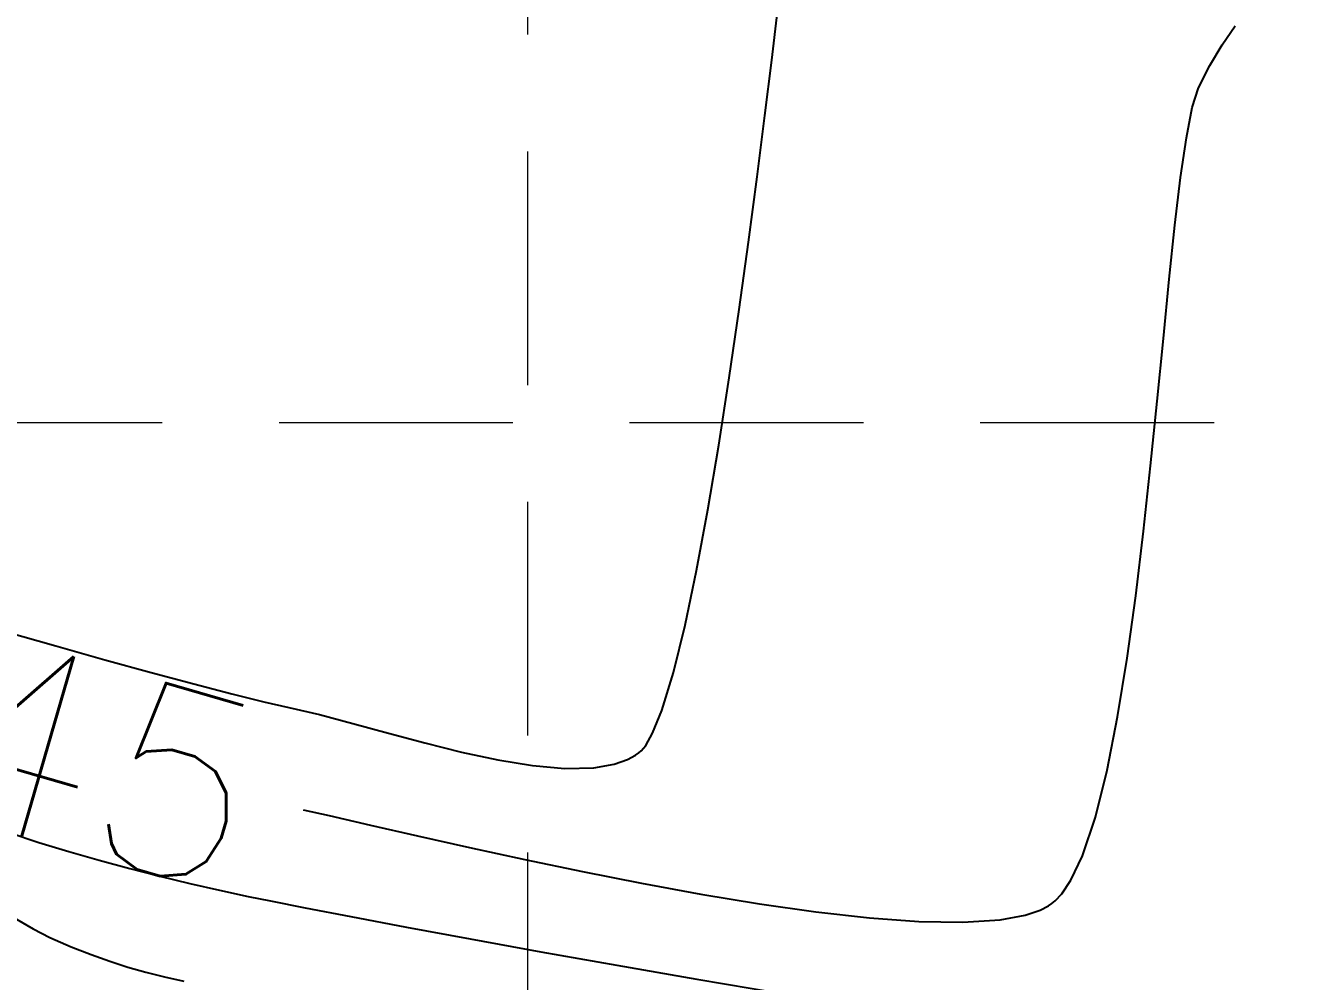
# Model space of a CAD drawing. Extents: x 2138193 to 2139991, y 332071 to 334944.
# Drawn here: x 2139428.8 to 2139483.8, y 332766.2 to 332807.1 of the extents above; entities that cross this region are included whole.
import ezdxf

# ---------------------------------------------------------------- set-up
doc = ezdxf.new("R2010")
doc.units = 0
doc.header["$LTSCALE"] = 100
doc.header["$MEASUREMENT"] = 0
doc.linetypes.add('DASHED', pattern=[0.75, 0.5, -0.25])
doc.linetypes.add('HIDDEN', pattern=[0.375, 0.25, -0.125])
doc.layers.add('CONTOURS', color=35, linetype='Continuous')
doc.layers.add('GRID', color=254, linetype='DASHED')
doc.styles.add('L100', font='simplex', dxfattribs={"height": 10})

msp = doc.modelspace()

# ---------------------------------------------------------------- linework, layer by layer
at = {"layer": 'CONTOURS', "extrusion": (0.9929464092552142, -0.1185640263620333, 0), "elevation": 2084911.081614552}
msp.add_lwpolyline([(584121.2193977865, 546), (584123.3024399475, 546)], dxfattribs=at)
at = {"layer": 'CONTOURS', "extrusion": (0.829282348019705, -0.5588298374844752, 0), "elevation": 1588250.933110301}
msp.add_lwpolyline([(1471595.623127684, 545), (1471596.613235017, 545)], dxfattribs=at)
at = {"layer": 'CONTOURS'}
for points, elevation in [([(2139479.486373421, 332805.3806752402), (2139480.005969506, 332806.2628482511)], 545), ([(2139460.444228135, 332803.235966058), (2139460.735760876, 332805.6149277663)], 546), ([(2139478.229182333, 332800.5892657203), (2139478.474803824, 332802.2898254716)], 545), ([(2139459.345869261, 332794.9361389615), (2139459.744923068, 332797.8264983682)], 546), ([(2139477.229291154, 332791.0229658428), (2139477.492638256, 332793.7047876465)], 545), ([(2139458.470755402, 332789.1345354608), (2139458.919693619, 332792.0154602298)], 546), ([(2139476.31040795, 332782.6870491695), (2139476.643557763, 332785.451915456)], 545), ([(2139475.943227041, 332780.0188636853), (2139476.31040795, 332782.6870491695)], 545), ([(2139456.534561982, 332779.4098417587), (2139457.0309579, 332781.4310178034)], 546), ([(2139456.037199789, 332777.7787861135), (2139456.534561982, 332779.4098417587)], 546), ([(2139439.00508375, 332778.1541057172), (2139440.078439545, 332777.9091252394)], 546), ([(2139442.822858051, 332777.224558563), (2139444.338382161, 332776.8119283238)], 546), ([(2139445.900508924, 332776.3942664978), (2139447.4725329, 332776.0029728456)], 546), ([(2139455.057013617, 332775.9673291713), (2139455.153427585, 332776.0496632923)], 546), ([(2139449.01774865, 332775.6694471277), (2139450.499450733, 332775.4250891047)], 546), ([(2139453.997887162, 332775.4825335383), (2139454.567953558, 332775.6840125594)], 546), ([(2139454.567953558, 332775.6840125594), (2139454.903483707, 332775.8633785716)], 546), ([(2139450.499450733, 332775.4250891047), (2139451.880933711, 332775.3012985371)], 546), ([(2139474.583680119, 332773.216203528), (2139475.085244888, 332775.2212597162)], 545), ([(2139440.697106386, 332773.5350127487), (2139441.809590643, 332773.279586865)], 545), ([(2139443.575923656, 332772.8715007731), (2139445.589538012, 332772.4106110676)], 545), ([(2139473.537240467, 332770.5193097167), (2139474.026557206, 332771.5565527349)], 545), ([(2139434.565742739, 332770.6895859944), (2139435.84836125, 332770.3816264417)], 544), ([(2139452.640552281, 332770.8849285304), (2139455.169775153, 332770.3866326314)], 545), ([(2139455.169775153, 332770.3866326314), (2139457.709520939, 332769.9224372492)], 545), ([(2139473.14300057, 332769.9317155948), (2139473.537240467, 332770.5193097167)], 545), ([(2139439.290666429, 332769.6308062735), (2139440.776955645, 332769.3365402194)], 544), ([(2139457.709520939, 332769.9224372492), (2139460.212437956, 332769.50972321)], 545), ([(2139460.212437956, 332769.50972321), (2139462.631174515, 332769.1658713397)], 545), ([(2139472.724109897, 332769.5221919274), (2139472.866550853, 332769.6380851285)], 545), ([(2139472.866550853, 332769.6380851285), (2139473.14300057, 332769.9317155948)], 545), ([(2139427.984809538, 332769.1029659824), (2139429.137755381, 332768.4361362841)], 543), ([(2139442.736802326, 332768.9576640995), (2139445.110229917, 332768.5081156067)], 544), ([(2139472.219395406, 332769.2398498512), (2139472.571992339, 332769.4206421794)], 545), ([(2139445.110229917, 332768.5081156067), (2139447.837261863, 332768.0018324346)], 544), ([(2139467.026699523, 332768.7542774105), (2139468.908784601, 332768.7212970037)], 545), ([(2139454.112232598, 332766.8748128244), (2139457.540218278, 332766.2819517729)], 544)]:
    msp.add_lwpolyline(points, dxfattribs=dict(at, elevation=elevation))
at = {"layer": 'CONTOURS', "extrusion": (0.8903722231315678, -0.455233241619886, 0), "elevation": 1753429.034353358}
msp.add_lwpolyline([(1270281.776917756, 545), (1270282.848622983, 545)], dxfattribs=at)
at = {"layer": 'CONTOURS', "extrusion": (0.9520072209891738, -0.3060755645007791, 0), "elevation": 1934936.153027682}
msp.add_lwpolyline([(971673.580339652, 545), (971674.4593685262, 545)], dxfattribs=at)
at = {"layer": 'CONTOURS', "extrusion": (0.9813446093193908, -0.1922570096505512, 0), "elevation": 2035582.094956904}
msp.add_lwpolyline([(737923.4668668816, 545), (737924.7913673223, 545)], dxfattribs=at)
at = {"layer": 'CONTOURS', "extrusion": (0.9920763951611946, -0.1256360862330934, 0), "elevation": 2080696.109047332}
msp.add_lwpolyline([(598957.0310759655, 546), (598959.6714985255, 546)], dxfattribs=at)
at = {"layer": 'CONTOURS', "extrusion": (0.9914325963474174, -0.1306193205456951, 0), "elevation": 2077660.303713559}
msp.add_lwpolyline([(609401.3914007716, 546), (609404.2054768923, 546)], dxfattribs=at)
at = {"layer": 'CONTOURS', "extrusion": (0.9930325262769781, -0.1178405777139736, 0), "elevation": 2085354.057136904}
msp.add_lwpolyline([(582597.1069839444, 545), (582599.1604383205, 545)], dxfattribs=at)
at = {"layer": 'CONTOURS', "extrusion": (0.9945064212544596, -0.1046755849453317, 0), "elevation": 2092888.713502402}
msp.add_lwpolyline([(554919.0765212784, 545), (554921.4048652936, 545)], dxfattribs=at)
at = {"layer": 'CONTOURS', "extrusion": (0.9951199843537047, -0.09867226935610016, 0), "elevation": 2096199.298920463}
msp.add_lwpolyline([(542276.7657362099, 545), (542279.3079201202, 545)], dxfattribs=at)
at = {"layer": 'CONTOURS', "extrusion": (0.9895212058379631, -0.144387614416832, 0), "elevation": 2068988.924846744}
msp.add_lwpolyline([(638216.1259888269, 546), (638219.0775968513, 546)], dxfattribs=at)
at = {"layer": 'CONTOURS', "extrusion": (0.9948916928788666, -0.1009481027093778, 0), "elevation": 2094953.500158149}
msp.add_lwpolyline([(547064.4053844761, 545), (547067.1913002356, 545)], dxfattribs=at)
at = {"layer": 'CONTOURS', "extrusion": (0.9860751825794436, -0.1663001331957294, 0), "elevation": 2054324.024771932}
msp.add_lwpolyline([(683944.5250214136, 546), (683947.3352508646, 546)], dxfattribs=at)
at = {"layer": 'CONTOURS', "extrusion": (0.994136006923436, -0.1081369489967531, 0), "elevation": 2090944.363891827}
msp.add_lwpolyline([(562190.4770135928, 545), (562193.2928918239, 545)], dxfattribs=at)
at = {"layer": 'CONTOURS', "extrusion": (0.9831776115065856, -0.1826520852117642, 0), "elevation": 2042683.086503117}
msp.add_lwpolyline([(717961.9319604788, 546), (717964.5674934194, 546)], dxfattribs=at)
at = {"layer": 'CONTOURS', "extrusion": (0.9787027788355604, -0.2052824169273936, 0), "elevation": 2025578.364929884}
msp.add_lwpolyline([(764887.0215093418, 546), (764889.4136790665, 546)], dxfattribs=at)
at = {"layer": 'CONTOURS', "extrusion": (-0.276507745308704, -0.9610116892027366, 0), "elevation": -911374.9861017645}
msp.add_lwpolyline([(1963998.699141097, 546), (1964000.946514238, 546)], dxfattribs=at)
at = {"layer": 'CONTOURS', "extrusion": (-0.2712293201683966, -0.9625147561886983, 0), "elevation": -900582.3558698933}
msp.add_lwpolyline([(1968973.210456823, 546), (1968975.386805257, 546)], dxfattribs=at)
at = {"layer": 'CONTOURS', "extrusion": (-0.2656519537740953, -0.9640690013977247, 0), "elevation": -889167.1802342215}
msp.add_lwpolyline([(1974156.624775097, 546), (1974158.682045323, 546)], dxfattribs=at)
at = {"layer": 'CONTOURS', "extrusion": (0.9871255817600134, -0.1599471345006067, 0), "elevation": 2058704.224683241}
msp.add_lwpolyline([(670696.1741201102, 545), (670698.7161710714, 545)], dxfattribs=at)
at = {"layer": 'CONTOURS', "extrusion": (-0.2592927255732494, -0.9657987794902184, 0), "elevation": -876137.6645365944}
msp.add_lwpolyline([(1979975.648608075, 546), (1979977.538754147, 546)], dxfattribs=at)
at = {"layer": 'CONTOURS', "extrusion": (0.2513668343967443, 0.9678918919824464, 0), "elevation": 859877.2712186351}
msp.add_lwpolyline([(-1987093.188462021, 546), (-1987094.863461518, 546)], dxfattribs=at)
at = {"layer": 'CONTOURS', "extrusion": (-0.2403395801541153, -0.970688871993155, 0), "elevation": -837215.9232800093}
msp.add_lwpolyline([(1996748.460813218, 546), (1996749.872700673, 546)], dxfattribs=at)
at = {"layer": 'CONTOURS', "extrusion": (-0.2287681672691216, -0.9734809323475869, 0), "elevation": -813388.7349666391}
msp.add_lwpolyline([(2006575.129882891, 546), (2006576.477831725, 546)], dxfattribs=at)
at = {"layer": 'CONTOURS', "extrusion": (0.9268620299990256, -0.375402154157492, 0), "elevation": 1858055.070720615}
msp.add_lwpolyline([(1111594.438721788, 546), (1111595.492674316, 546)], dxfattribs=at)
at = {"layer": 'CONTOURS', "extrusion": (-0.2540511335921622, -0.9671907885833784, 0), "elevation": -865386.9406460878}
msp.add_lwpolyline([(1984705.479036476, 546), (1984706.959836371, 546)], dxfattribs=at)
at = {"layer": 'CONTOURS', "extrusion": (0.9810940520347747, -0.1935315505595587, 0), "elevation": 2034623.776052159}
msp.add_lwpolyline([(740539.7208734506, 545), (740542.0532496693, 545)], dxfattribs=at)
at = {"layer": 'CONTOURS', "extrusion": (-0.2582946388409466, -0.9660661879736941, 0), "elevation": -874091.428848363}
msp.add_lwpolyline([(1980890.369911089, 546), (1980891.986908746, 546)], dxfattribs=at)
at = {"layer": 'CONTOURS', "extrusion": (0.8696174631396769, -0.4937261060573085, 0), "elevation": 1696207.392902189}
msp.add_lwpolyline([(1345693.025837126, 546), (1345693.621256993, 546)], dxfattribs=at)
at = {"layer": 'CONTOURS', "extrusion": (0.7702323096182772, -0.6377634273146231, 0), "elevation": 1435645.090187772}
msp.add_lwpolyline([(1620781.116553714, 546), (1620781.420964118, 546)], dxfattribs=at)
at = {"layer": 'CONTOURS', "extrusion": (-0.2109852938468945, -0.9774892356339989, 0), "elevation": -776676.9144456142}
msp.add_lwpolyline([(2021076.031832854, 546), (2021077.612633638, 546)], dxfattribs=at)
at = {"layer": 'CONTOURS', "extrusion": (0.1728067020384496, -0.9849557572452656, 0), "elevation": 41942.86214637675}
msp.add_lwpolyline([(2164772.48051623, 546), (2164773.366236235, 546)], dxfattribs=at)
at = {"layer": 'CONTOURS', "extrusion": (0.5606502225799049, -0.8280527325726926, 0), "elevation": 923929.9048329465}
msp.add_lwpolyline([(1958152.340918147, 546), (1958152.526328935, 546)], dxfattribs=at)
at = {"layer": 'CONTOURS', "extrusion": (0.02263407571068841, -0.999743816493367, 0), "elevation": -284265.5339025012}
msp.add_lwpolyline([(2146435.850012819, 546), (2146437.094890168, 546)], dxfattribs=at)
at = {"layer": 'CONTOURS', "extrusion": (-0.2251060587597821, -0.9743342662093116, 0), "elevation": -805833.72288318}
msp.add_lwpolyline([(2009622.184216654, 545), (2009623.997078086, 545)], dxfattribs=at)
at = {"layer": 'CONTOURS', "extrusion": (0.9480118301752412, -0.3182350858214567, 0), "elevation": 1922347.10267039}
msp.add_lwpolyline([(996327.0728120315, 545), (996328.8234766753, 545)], dxfattribs=at)
at = {"layer": 'CONTOURS', "extrusion": (-0.3140014684625415, -0.9494224969966573, 0), "elevation": -987725.3213952223}
msp.add_lwpolyline([(1926730.116899742, 544), (1926731.448966616, 544)], dxfattribs=at)
at = {"layer": 'CONTOURS', "extrusion": (-0.218784203477742, -0.9757732689045187, 0), "elevation": -792787.3220942402}
msp.add_lwpolyline([(2014808.46975195, 545), (2014810.738254361, 545)], dxfattribs=at)
at = {"layer": 'CONTOURS', "extrusion": (-0.2937975315648441, -0.9558676741298476, 0), "elevation": -946645.2004760329}
msp.add_lwpolyline([(1947243.757565545, 544), (1947245.102487507, 544)], dxfattribs=at)
at = {"layer": 'CONTOURS', "extrusion": (-0.275909972969858, -0.9611834823881298, 0), "elevation": -910144.9597739658}
msp.add_lwpolyline([(1964570.379738007, 544), (1964571.729944768, 544)], dxfattribs=at)
at = {"layer": 'CONTOURS', "extrusion": (-0.2124218005890518, -0.9771780690511351, 0), "elevation": -779642.7712457059}
msp.add_lwpolyline([(2019933.463830617, 545), (2019935.885213229, 545)], dxfattribs=at)
at = {"layer": 'CONTOURS', "extrusion": (-0.2600435868067903, -0.9655968791170876, 0), "elevation": -877668.5580709064}
msp.add_lwpolyline([(1979293.771039021, 544), (1979295.118787047, 544)], dxfattribs=at)
at = {"layer": 'CONTOURS', "extrusion": (-0.2040117200177309, -0.9789684459140688, 0), "elevation": -762245.6091594798}
msp.add_lwpolyline([(2026564.941580933, 545), (2026567.466022125, 545)], dxfattribs=at)
at = {"layer": 'CONTOURS', "extrusion": (-0.2459594713934349, -0.9692801135027285, 0), "elevation": -848762.2066432207}
msp.add_lwpolyline([(1991861.938402013, 544), (1991863.275808983, 544)], dxfattribs=at)
at = {"layer": 'CONTOURS', "extrusion": (-0.2224176596257768, -0.9749514781190868, 0), "elevation": -800283.2897529496}
msp.add_lwpolyline([(2011832.133226634, 544), (2011833.425876487, 544)], dxfattribs=at)
at = {"layer": 'CONTOURS', "extrusion": (-0.2127022170574649, -0.9771170691676814, 0), "elevation": -780218.3553325812}
msp.add_lwpolyline([(2019699.580465829, 544), (2019700.838533196, 544)], dxfattribs=at)
at = {"layer": 'CONTOURS', "extrusion": (-0.2012216990389357, -0.9795457252399624, 0), "elevation": -756464.6784045201}
msp.add_lwpolyline([(2028717.168433273, 544), (2028718.14108332, 544)], dxfattribs=at)
at = {"layer": 'CONTOURS', "extrusion": (0.5552226032635394, -0.831701785993789, 0), "elevation": 911118.6095603079}
msp.add_lwpolyline([(1964164.263226204, 545), (1964164.446125364, 545)], dxfattribs=at)
at = {"layer": 'CONTOURS', "extrusion": (-0.1898050677285643, -0.9818217945556899, 0), "elevation": -732796.8887463429}
msp.add_lwpolyline([(2037388.276516205, 544), (2037390.272648998, 544)], dxfattribs=at)
at = {"layer": 'CONTOURS', "extrusion": (-0.1119227876980349, -0.9937169061628673, 0), "elevation": -570132.9678328901}
msp.add_lwpolyline([(2088775.733997537, 545), (2088778.035663537, 545)], dxfattribs=at)
at = {"layer": 'CONTOURS', "extrusion": (-0.07284280359970562, -0.997343434311238, 0), "elevation": -487729.5086564246}
msp.add_lwpolyline([(2109541.469055805, 545), (2109543.582992207, 545)], dxfattribs=at)
at = {"layer": 'CONTOURS', "extrusion": (0.1818344751176636, -0.9833291532638926, 0), "elevation": 61808.20994621015}
msp.add_lwpolyline([(2164312.577131334, 545), (2164313.653063216, 545)], dxfattribs=at)
at = {"layer": 'CONTOURS', "extrusion": (0.3199325240870951, -0.9474403305914629, 0), "elevation": 369207.7487513787}
msp.add_lwpolyline([(2133485.289828486, 545), (2133485.96967894, 545)], dxfattribs=at)
at = {"layer": 'CONTOURS', "extrusion": (-0.4626509461426953, -0.8865405247552245, 0), "elevation": -1284821.618782015}
msp.add_lwpolyline([(1742734.998637396, 543), (1742735.806705037, 543)], dxfattribs=at)
at = {"layer": 'CONTOURS', "extrusion": (0.06538987654096069, -0.997859791777361, 0), "elevation": -192156.9191347978}
msp.add_lwpolyline([(2156649.705436243, 545), (2156651.317384026, 545)], dxfattribs=at)
at = {"layer": 'CONTOURS', "extrusion": (0.3963142871996967, 0.9181149088003071, 0), "elevation": 1153405.936811916}
msp.add_lwpolyline([(-1832361.708011963, 543), (-1832362.705659162, 543)], dxfattribs=at)
at = {"layer": 'CONTOURS', "extrusion": (-0.1788442278468432, -0.9838774019997951, 0), "elevation": -710030.8135852553}
msp.add_lwpolyline([(2045440.743499423, 544), (2045443.813658103, 544)], dxfattribs=at)
at = {"layer": 'CONTOURS', "extrusion": (0.3679121397070273, 0.929860558071046, 0), "elevation": 1096550.08083339}
msp.add_lwpolyline([(-1866943.025479842, 543), (-1866943.936343818, 543)], dxfattribs=at)
at = {"layer": 'CONTOURS', "extrusion": (-0.3360142052479603, -0.9418569179400773, 0), "elevation": -1032298.627997122}
msp.add_lwpolyline([(1903223.918476731, 543), (1903224.767925609, 543)], dxfattribs=at)
at = {"layer": 'CONTOURS', "extrusion": (-0.1748559773837516, -0.9845940214998125, 0), "elevation": -701736.6153560011}
msp.add_lwpolyline([(2048304.145809759, 544), (2048307.451041072, 544)], dxfattribs=at)
at = {"layer": 'CONTOURS', "extrusion": (0.3028164605533949, 0.9530488923543821, 0), "elevation": 964998.6170906865}
msp.add_lwpolyline([(-1938216.356246973, 543), (-1938217.169639888, 543)], dxfattribs=at)
at = {"layer": 'CONTOURS', "extrusion": (-0.2713502843231584, -0.9624806612071439, 0), "elevation": -900817.4147678143}
msp.add_lwpolyline([(1968866.707759778, 543), (1968867.510277957, 543)], dxfattribs=at)
at = {"layer": 'CONTOURS', "extrusion": (-0.2446936026928452, -0.9696004542084312, 0), "elevation": -846156.4338842138}
msp.add_lwpolyline([(1992970.290087999, 543), (1992971.106583427, 543)], dxfattribs=at)
at = {"layer": 'CONTOURS', "extrusion": (-0.2250379146223336, -0.9743500074318425, 0), "elevation": -805684.8633094935}
msp.add_lwpolyline([(2009673.218041675, 543), (2009674.072972181, 543)], dxfattribs=at)
at = {"layer": 'CONTOURS', "extrusion": (-0.1653646197647518, -0.9862324992262521, 0), "elevation": -681975.5045485513}
msp.add_lwpolyline([(2054974.787192436, 544), (2054978.378317062, 544)], dxfattribs=at)
at = {"layer": 'GRID', "color": 252, "linetype": 'HIDDEN', "lineweight": 0, "ltscale": 0.4}
for p, q in [((2139450.305840753, 332296.7063528991), (2139450.305840753, 334897.5322012084)), ((2138239.658925912, 332790.109790359), (2139943.532361615, 332790.109790359))]:
    msp.add_line(p, q, dxfattribs=at)

# ---------------------------------------------------------------- texts
at = {"layer": 'CONTOURS', "insert": (2139420.010191717, 332783.2428743807, 545), "char_height": 8, "width": 30.09523809523809, "attachment_point": 1, "rotation": 343.8401203991818, "style": 'L100'}
msp.add_mtext('\\Fsimplex.shx;\\W1.0000000000;\\T1.0000000000;\\o\\l545', dxfattribs=at)

doc.saveas('drawing.dxf')
